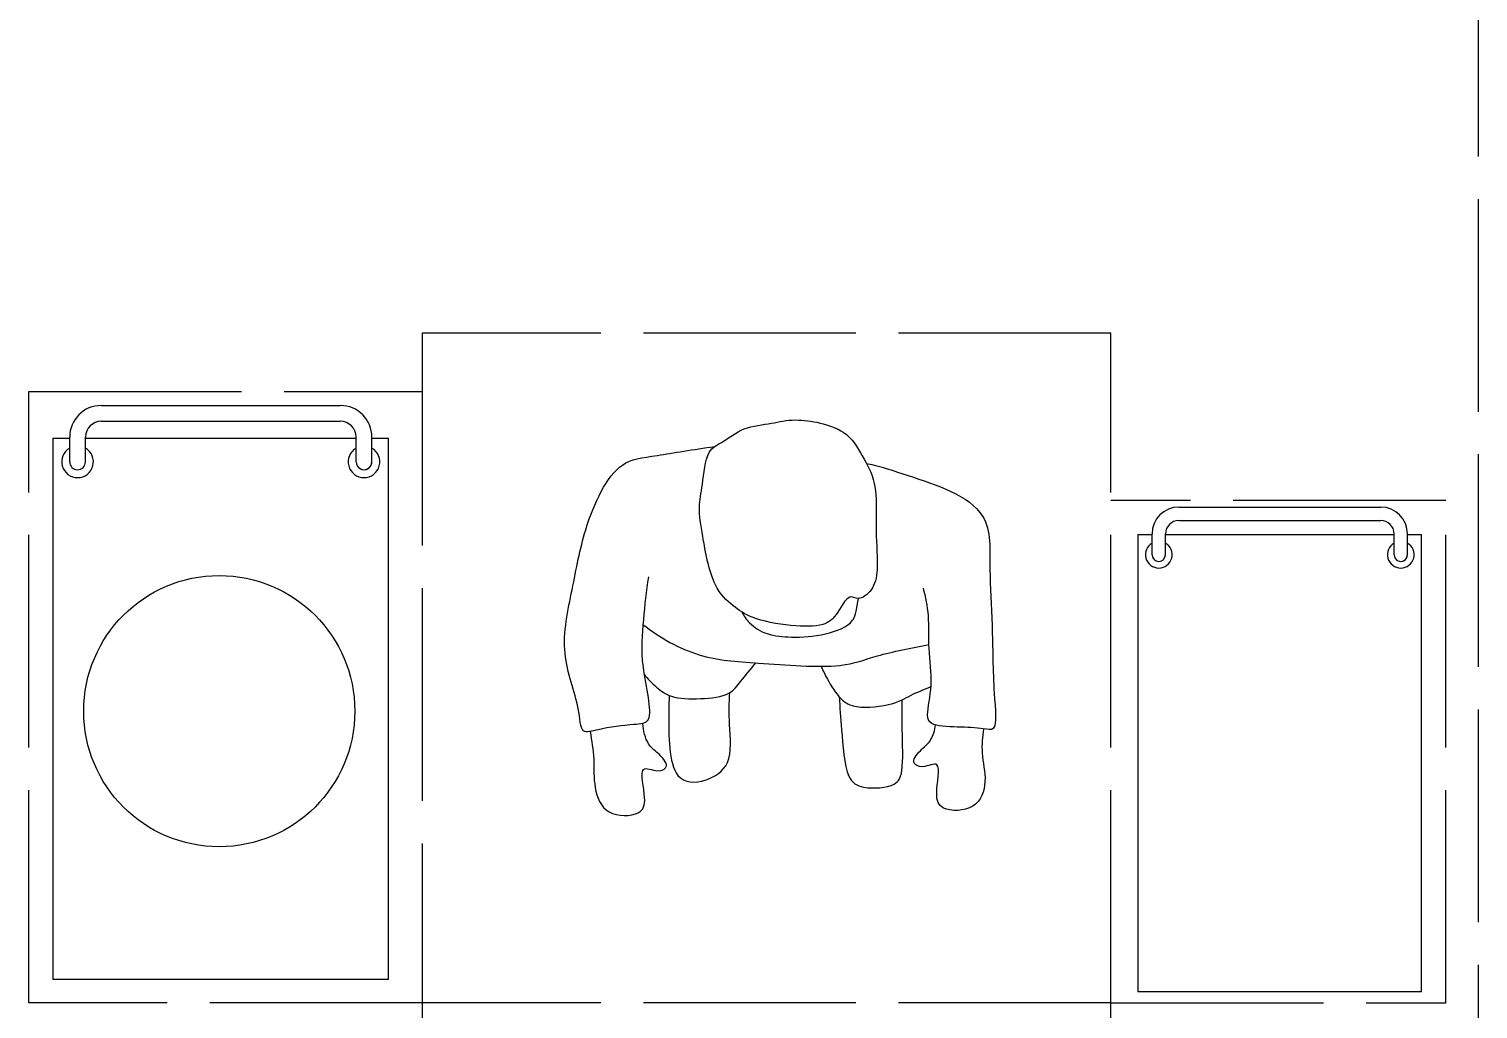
# Model space of a CAD drawing. Header units: millimetres. Extents: x -9564 to 100419, y -25359 to 24346.
# Drawn here: x 88777 to 90508, y -18741 to -17571 of the extents above; entities that cross this region are included whole.
import ezdxf

# ---------------------------------------------------------------- set-up
doc = ezdxf.new("R2010")
doc.units = ezdxf.units.MM
doc.header["$LTSCALE"] = 100
doc.linetypes.add('DASHEDX2', pattern=[3.048, 2.54, -0.508])
for name, color, linetype in [('Area circulacion', 50, 'DASHEDX2'), ('Area proceso', 90, 'DASHEDX2'), ('Personal', 20, 'Continuous'), ('Transporte semielaborado', 30, 'Continuous')]:
    doc.layers.add(name, color=color, linetype=linetype)

# ---------------------------------------------------------------- blocks, each defined once
blk = doc.blocks.new('pa17-16')
for points, knots in [([(5.62, 2.5537), (5.6188, 2.5427), (5.6154, 2.5253), (5.6223, 2.4901), (5.6346, 2.4293), (5.661, 2.4064), (5.685, 2.3908), (5.7322, 2.3832), (5.7723, 2.3842), (5.7881, 2.3969), (5.8018, 2.4268), (5.8146, 2.4162), (5.8324, 2.4305), (5.8382, 2.4568), (5.8318, 2.5038), (5.8344, 2.5615), (5.8137, 2.5937), (5.7944, 2.6284), (5.7307, 2.6388), (5.7037, 2.6296), (5.6679, 2.626), (5.6442, 2.6055), (5.6228, 2.5961), (5.6214, 2.5667), (5.62, 2.5537)], [0, 0, 0, 0, 0.297584, 0.631064, 1.068635, 1.39533, 1.69617, 2.097861, 2.458938, 2.716293, 3.010442, 3.199165, 3.447293, 3.731671, 4.119196, 4.541864, 4.881702, 5.22714, 5.673063, 5.989311, 6.327668, 6.644571, 6.906626, 7.259736, 7.259736, 7.259736, 7.259736]), ([(5.5575, 2.4391), (5.5549, 2.4218), (5.5525, 2.3852), (5.5491, 2.3329), (5.5712, 2.2599), (5.5431, 2.2589), (5.5029, 2.2526), (5.4793, 2.2435), (5.4785, 2.2813), (5.4499, 2.3438), (5.4658, 2.4235), (5.4776, 2.5033), (5.5116, 2.5798), (5.5552, 2.585), (5.608, 2.5962), (5.6336, 2.6001)], [0, 0, 0, 0, 0.404899, 0.829805, 1.276298, 1.516647, 1.885942, 2.122553, 2.418487, 2.881882, 3.382407, 3.897515, 4.613825, 5.020942, 5.393355, 5.393355, 5.393355, 5.393355]), ([(5.8196, 2.5846), (5.837, 2.5819), (5.8817, 2.5675), (5.9755, 2.5418), (5.972, 2.4609), (5.9791, 2.3926), (5.9812, 2.315), (5.9891, 2.2612), (5.9692, 2.2664), (5.9401, 2.2663), (5.9063, 2.2668), (5.9005, 2.2811), (5.909, 2.3184), (5.9007, 2.3606), (5.9019, 2.4011), (5.8964, 2.4238), (5.8933, 2.4348)], [6.682038, 6.682038, 6.682038, 6.682038, 7.076266, 7.806153, 8.304227, 8.77662, 9.284333, 9.649979, 9.844608, 10.160206, 10.472731, 10.661147, 10.998544, 11.371438, 11.724832, 12.051545, 12.051545, 12.051545, 12.051545]), ([(5.6724, 2.3994), (5.675, 2.3947), (5.6837, 2.383), (5.7041, 2.3718), (5.7348, 2.3697), (5.774, 2.3728), (5.8085, 2.3874), (5.8116, 2.4015), (5.8144, 2.4199)], [0.121052, 0.121052, 0.121052, 0.121052, 0.297289, 0.584433, 0.895396, 1.26174, 1.600834, 1.760925, 1.760925, 1.760925, 1.760925]), ([(5.5522, 2.3809), (5.573, 2.3653), (5.6222, 2.3398), (5.6924, 2.3383), (5.7952, 2.3323), (5.8376, 2.352), (5.881, 2.3613), (5.9019, 2.366)], [0, 0, 0, 0, 0.49262, 0.970296, 1.525877, 1.91054, 2.357805, 2.357805, 2.357805, 2.357805]), ([(5.5552, 2.3206), (5.5597, 2.3147), (5.5706, 2.3043), (5.5892, 2.2916), (5.6248, 2.2913), (5.6613, 2.2967), (5.6731, 2.3154), (5.6858, 2.3299), (5.6912, 2.3378)], [0, 0, 0, 0, 0.262594, 0.520609, 0.853848, 1.185107, 1.43842, 1.738028, 1.738028, 1.738028, 1.738028]), ([(5.7713, 2.3359), (5.7736, 2.3305), (5.7786, 2.3203), (5.7954, 2.2951), (5.8154, 2.2848), (5.8612, 2.2906), (5.8838, 2.3057), (5.8988, 2.3117), (5.9058, 2.3148)], [0, 0, 0, 0, 0.233477, 0.532145, 0.79329, 1.163492, 1.458071, 1.725911, 1.725911, 1.725911, 1.725911]), ([(5.5867, 2.2952), (5.5866, 2.2877), (5.5872, 2.2667), (5.5883, 2.1873), (5.6353, 2.19), (5.6673, 2.2128), (5.6606, 2.2618), (5.6599, 2.2881), (5.6606, 2.3008)], [0.078483, 0.078483, 0.078483, 0.078483, 0.321516, 0.797556, 1.122606, 1.448668, 1.830958, 2.166281, 2.166281, 2.166281, 2.166281]), ([(5.7943, 2.2992), (5.7951, 2.2858), (5.7984, 2.2614), (5.8038, 2.2002), (5.8255, 2.1869), (5.8672, 2.191), (5.8755, 2.2117), (5.8718, 2.2605), (5.8715, 2.286), (5.871, 2.2978)], [0, 0, 0, 0, 0.353805, 0.775896, 1.041599, 1.377968, 1.615337, 2.001902, 2.313716, 2.313716, 2.313716, 2.313716]), ([(5.9713, 2.2652), (5.9703, 2.2553), (5.9686, 2.234), (5.9786, 2.2017), (5.9668, 2.1644), (5.9218, 2.1628), (5.9134, 2.1832), (5.9229, 2.229), (5.8988, 2.2135), (5.882, 2.2215), (5.8976, 2.2397), (5.908, 2.248), (5.912, 2.2618), (5.9127, 2.2683)], [0.038839, 0.038839, 0.038839, 0.038839, 0.324329, 0.654038, 0.980089, 1.31306, 1.562526, 1.890179, 2.123217, 2.319335, 2.559559, 2.78492, 2.989829, 2.989829, 2.989829, 2.989829]), ([(5.4915, 2.2484), (5.4936, 2.2374), (5.4981, 2.215), (5.4968, 2.1806), (5.512, 2.1445), (5.5569, 2.147), (5.5634, 2.1681), (5.5498, 2.2128), (5.5753, 2.1995), (5.5912, 2.209), (5.5741, 2.2257), (5.5617, 2.2339), (5.5559, 2.2515), (5.5556, 2.26)], [0, 0, 0, 0, 0.324329, 0.654038, 0.980089, 1.31306, 1.562526, 1.890179, 2.123217, 2.319335, 2.559559, 2.78492, 3.066636, 3.066636, 3.066636, 3.066636])]:
    blk.add_open_spline(points, degree=3, knots=knots)

msp = doc.modelspace()

# ---------------------------------------------------------------- linework, layer by layer
at = {"layer": 'Area circulacion', "color": 2, "linetype": 'DASHEDX2'}
msp.add_line((90508.366, -15030.847), (90508.366, -20451.614), dxfattribs=at)
at = {"layer": 'Area proceso', "color": 3}
for p, q in [((90069.73, -17933.953), (89246.73, -17933.953)), ((89246.73, -17933.953), (89246.73, -18733.953)), ((90069.73, -18733.953), (90069.73, -17933.953)), ((88776.73, -18733.953), (88776.73, -18003.953)), ((88776.73, -18003.953), (89246.73, -18003.953)), ((90469.73, -18133.953), (90069.73, -18133.953)), ((90469.73, -18733.953), (90469.73, -18133.953)), ((89246.73, -18733.953), (88776.73, -18733.953)), ((90069.73, -18733.953), (90469.73, -18733.953))]:
    msp.add_line(p, q, dxfattribs=at)
at = {"layer": 'Area proceso'}
for p, q in [((90069.73, -18733.953), (89246.73, -18733.953)), ((89246.73, -18733.953), (89246.73, -19549.953)), ((90069.73, -19549.953), (90069.73, -18733.953))]:
    msp.add_line(p, q, dxfattribs=at)
at = {"layer": 'Transporte semielaborado'}
for p, q in [((88863.12, -18020.55), (89148.8, -18020.55)), ((88863.12, -18039.425), (89148.8, -18039.425)), ((88805.414, -18059.479), (88814.851, -18059.479)), ((88805.414, -18059.479), (88805.414, -18068.917)), ((88805.414, -18059.479), (88825.371, -18059.479)), ((88805.414, -18059.479), (88805.414, -18087.792)), ((88805.414, -18059.479), (88805.414, -18705.947)), ((88805.414, -18059.479), (88825.371, -18059.479)), ((88825.371, -18087.792), (88825.371, -18058.3)), ((88844.246, -18087.792), (88844.246, -18058.3)), ((88844.246, -18059.479), (89167.675, -18059.479)), ((89167.675, -18087.792), (89167.675, -18058.3)), ((89186.55, -18087.792), (89186.55, -18058.3)), ((89186.55, -18059.479), (89206.507, -18059.479)), ((89206.507, -18705.947), (89206.507, -18059.479)), ((90150.787, -18141.913), (90392.159, -18141.913)), ((90150.787, -18157.861), (90392.159, -18157.861)), ((90102.031, -18174.805), (90110.004, -18174.805)), ((90102.031, -18174.805), (90102.031, -18182.779)), ((90102.031, -18174.805), (90118.892, -18174.805)), ((90102.031, -18174.805), (90102.031, -18198.726)), ((90102.031, -18174.805), (90102.031, -18721.008)), ((90102.031, -18174.805), (90118.892, -18174.805)), ((90118.892, -18198.726), (90118.892, -18173.808)), ((90134.84, -18198.726), (90134.84, -18173.808)), ((90134.84, -18174.805), (90408.106, -18174.805)), ((90408.106, -18198.726), (90408.106, -18173.808)), ((90424.054, -18198.726), (90424.054, -18173.808)), ((90424.054, -18174.805), (90440.915, -18174.805)), ((90440.915, -18721.008), (90440.915, -18174.805)), ((89206.507, -18705.947), (88805.414, -18705.947)), ((90440.915, -18721.008), (90102.031, -18721.008))]:
    msp.add_line(p, q, dxfattribs=at)
msp.add_circle((89004.082, -18385.601), 161.968, dxfattribs=at)
for centre, radius, start, end in [((88863.12, -18058.3), 37.75, 90, 180), ((89148.8, -18058.3), 37.75, 0, 90), ((88863.12, -18058.3), 18.875, 90, 180), ((89148.8, -18058.3), 18.875, 0, 90), ((88834.808, -18087.792), 18.875, 120, 60), ((89177.113, -18087.792), 18.875, 120, 60), ((88834.808, -18087.792), 9.437, 180, 0), ((89177.113, -18087.792), 9.437, 179.999891, 0), ((89177.113, -18087.792), 9.437, 270, 0), ((90150.787, -18173.808), 31.895, 90, 180), ((90392.159, -18173.808), 31.895, 0, 90), ((90150.787, -18173.808), 15.948, 90, 180), ((90392.159, -18173.808), 15.948, 0, 90), ((90126.866, -18198.726), 15.948, 120, 60), ((90126.866, -18198.726), 7.974, 180, 0), ((90416.08, -18198.726), 15.948, 120, 60), ((90416.08, -18198.726), 7.974, 179.999891, 0), ((90416.08, -18198.726), 7.974, 270, 0)]:
    msp.add_arc(centre, radius, start, end, dxfattribs=at)

# ---------------------------------------------------------------- block references
at = {"layer": 'Personal', "xscale": 979.1504951166461, "yscale": 979.1504951166461, "zscale": 979.1504951166461, "rotation": 358.3998681193053}
msp.add_blockref('pa17-16', (84010.944, -20460.533), dxfattribs=at)

doc.saveas('drawing.dxf')
